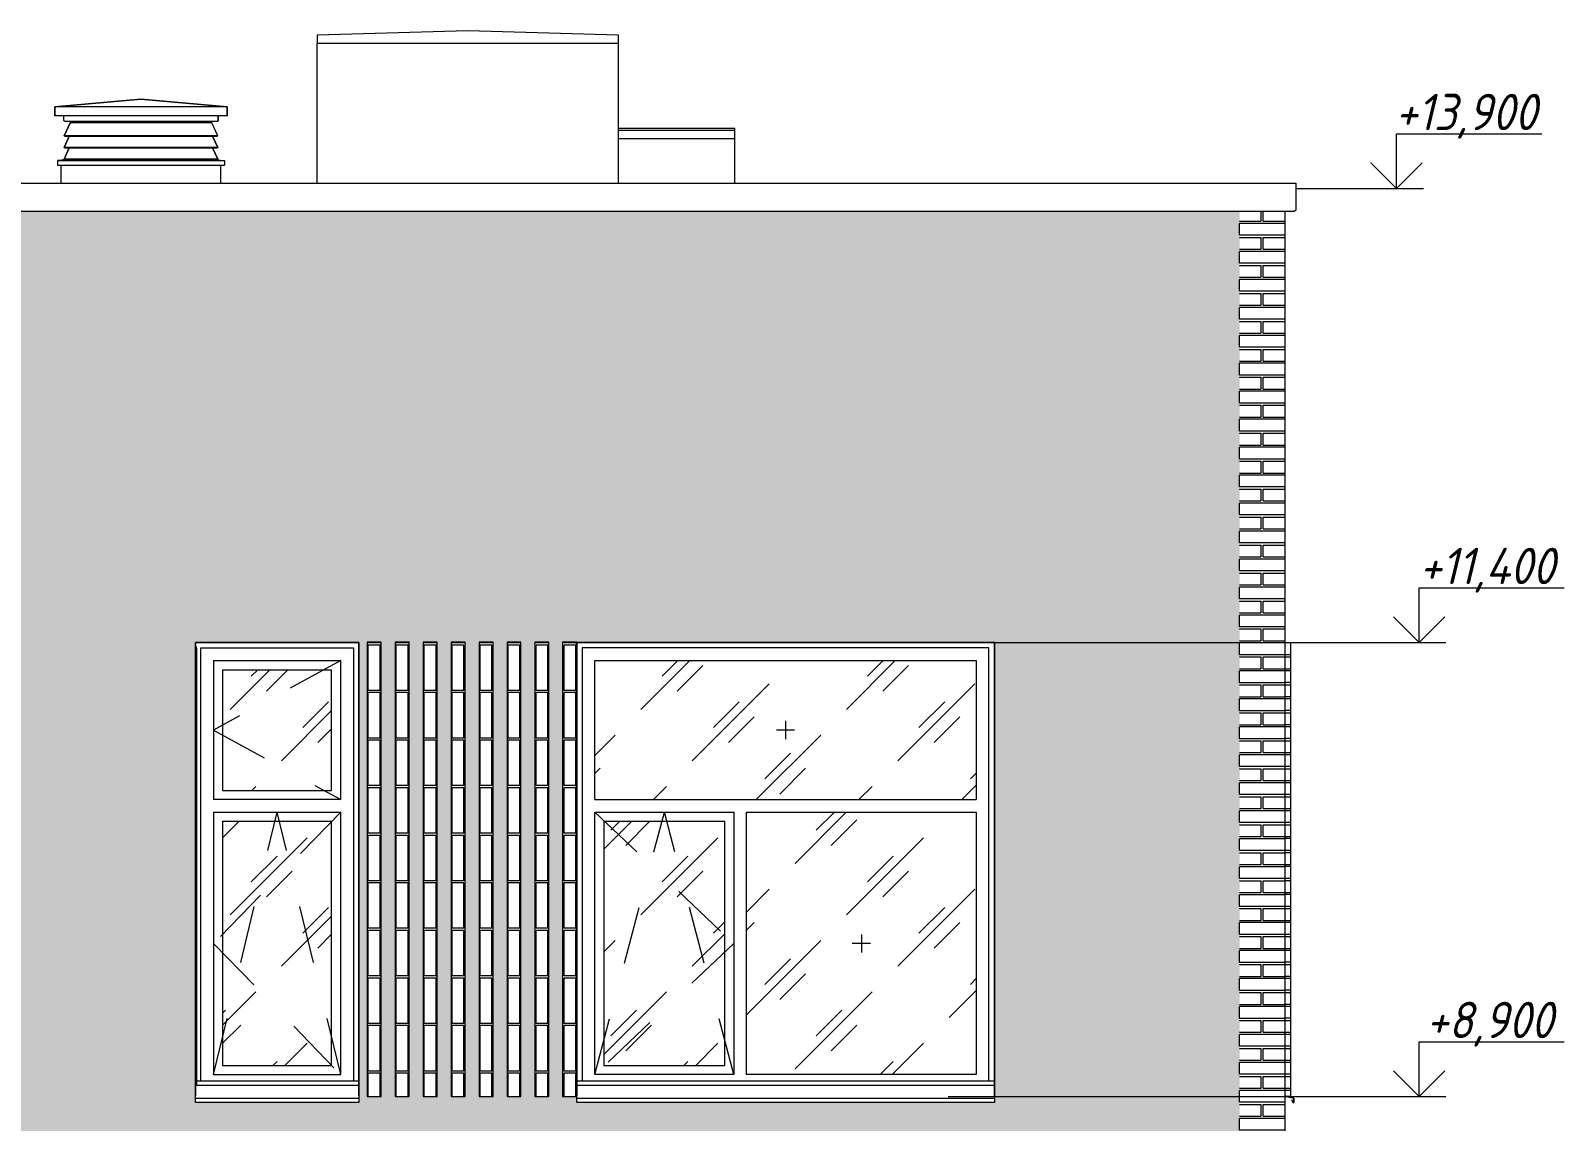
# Model space of a CAD drawing. Header units: millimetres. Extents: x 3914 to 319671, y -18248 to 19136.
# Drawn here: x 157616 to 166063, y 8763 to 14769 of the extents above; entities that cross this region are included whole.
import ezdxf

# ---------------------------------------------------------------- set-up
doc = ezdxf.new("R2010")
doc.units = ezdxf.units.MM
doc.linetypes.add('Штрих', pattern=[635, 317.5, -317.5])
for name, color, linetype, lineweight in [('A-DETL-2', 7, 'Continuous', 5), ('A-GENM', 7, 'Continuous', 9), ('A-GLAZ', 7, 'Continuous', 9), ('A-GLAZ-1', 7, 'Continuous', 5), ('A-GLAZ-2', 7, 'Штрих', 5), ('A-ROOF', 7, 'Continuous', 9), ('A-WALL', 7, 'Continuous', 5), ('A-WALL-PATT', 7, 'Continuous', 5), ('G-ANNO-DIMS', 7, 'Continuous', 9), ('G-ANNO-DIMS-1', 7, 'Continuous', 20), ('I-WALL', 7, 'Continuous', 5), ('S-BEAM', 7, 'Continuous', 9)]:
    doc.layers.add(name, color=color, linetype=linetype, lineweight=lineweight)
doc.styles.add('ISOCPEUR_I_3', font='isocpeui.ttf', dxfattribs={"width": 0.9, "height": 200})
pattern_1 = [(180, (164523.65, 8471), (-2e-14, -154), [125, -137]), (90, (164523.65, 8406), (-262, 2e-14), [65, -89]), (180, (164523.65, 8406), (-2e-14, -154), [125, -137]), (90, (164535.65, 8406), (-262, 2e-14), [65, -89]), (180, (164660.65, 8406), (-2e-14, -154), [125, -137]), (180, (164660.65, 8471), (-2e-14, -154), [125, -137]), (90, (164404.65, 8483), (-262, 2e-14), [65, -89]), (90, (164654.65, 8483), (-262, 2e-14), [65, -89]), (0, (164404.65, 8483), (0, -154), [250, -12]), (0, (164404.65, 8548), (0, -154), [250, -12])]
pattern_2 = [(45, (66990.3, 100), (-282.8427, 282.8427), [200, -600]), (45, (66790.3, 0), (-282.8427, 282.8427), [600, -200]), (45, (67190.3, -100), (-282.8427, 282.8427), [200, -600])]

# ---------------------------------------------------------------- blocks, each defined once
blk = doc.blocks.new('парапет4 - парапет-20644611-АР2_ТР1_Фасад 1-___')
at = {"layer": 'A-GENM'}
for p, q in [((89049.9, 13930), (125390, 13930)), ((125390, 13930), (125390, 13783)), ((89057, 13775.9), (125382.9, 13775.9))]:
    blk.add_line(p, q, dxfattribs=at)
blk.add_open_spline([(125390, 13783), (125390, 13782.5), (125389.9, 13781.3), (125389.4, 13780), (125388.8, 13779), (125388.3, 13778.4), (125387.7, 13777.8), (125387, 13777.2), (125386.3, 13776.8), (125385.5, 13776.4), (125384.7, 13776.1), (125383.9, 13776), (125383, 13775.9), (125382.5, 13775.9), (125382.2, 13776)], degree=3, knots=[0, 0, 0, 0, 0.1111111, 0.2222222, 0.2777778, 0.3333333, 0.3888889, 0.4444444, 0.5, 0.5555556, 0.6111111, 0.6666667, 0.7222222, 0.7777778, 0.7777778, 0.7777778, 0.7777778], dxfattribs=at)
blk.add_open_spline([(125383.9, 13776), (125383.6, 13776), (125383, 13775.9), (125382.5, 13775.9), (125382.2, 13776)], degree=3, dxfattribs=at)
blk = doc.blocks.new('Окно_СКБ_2Ст_Фрамуга сверху_БезПР - ОК-7__л__2300х2500_h__Вестибюль_ залы ДОО ДУ-V67-АР2_ТР1_Фасад 1-___')
at = {"layer": 'A-GLAZ-1'}
h = blk.add_hatch(dxfattribs=at)
h.set_pattern_fill('FP_28', color=256, style=0, pattern_type=2)
h.set_pattern_definition(pattern_2)
h.paths.add_polyline_path([(123169.8, 10535), (123630, 10535), (123630, 11300), (121530, 11300), (121530, 10535), (122365, 10535)], flags=0)
h = blk.add_hatch(dxfattribs=at)
h.set_pattern_fill('FP_27', color=256, style=0, pattern_type=2)
h.set_pattern_definition(pattern_2)
h.paths.add_polyline_path([(122245, 9070), (122245, 10415), (121580, 10415), (121580, 9070), (121637.5, 9070)], flags=0)
h = blk.add_hatch(dxfattribs=at)
h.set_pattern_fill('FP_27', color=256, style=0, pattern_type=2)
h.set_pattern_definition(pattern_2)
h.paths.add_polyline_path([(123518.2, 9020), (123630, 9020), (123630, 10465), (122365, 10465), (122365, 9020), (123169.8, 9020)], flags=0)
for p, q in [((121430, 11400), (121430, 8902.5)), ((123730, 11400), (121430, 11400)), ((121460, 11370), (121460, 8985)), ((123700, 11370), (121460, 11370)), ((123700, 8985), (123700, 11370)), ((123730, 8902.5), (123730, 11400)), ((121530, 10535), (121530, 11300)), ((121530, 11300), (123630, 11300)), ((123630, 11300), (123630, 10535)), ((121530, 10535), (123630, 10535)), ((121530, 9020), (121530, 10465)), ((121530, 10465), (122295, 10465)), ((121580, 10415), (121580, 9070)), ((121580, 10415), (122245, 10415)), ((122245, 9070), (122245, 10415)), ((122295, 10465), (122295, 9020)), ((122365, 9020), (122365, 10465)), ((122365, 10465), (123630, 10465)), ((123630, 10465), (123630, 9020)), ((121580, 9070), (122245, 9070)), ((122295, 9020), (121530, 9020)), ((123630, 9020), (122365, 9020))]:
    blk.add_line(p, q, dxfattribs=at)
at = {"layer": 'A-GLAZ-2'}
for p, q in [((122630, 10917.5), (122530, 10917.5)), ((122580, 10967.5), (122580, 10867.5)), ((121530, 9020), (121912.5, 10465)), ((121530, 10465), (122295, 9742.5)), ((122295, 9020), (121912.5, 10465)), ((122295, 9742.5), (121530, 9020)), ((123047.5, 9742.5), (122947.5, 9742.5)), ((122997.5, 9792.5), (122997.5, 9692.5))]:
    blk.add_line(p, q, dxfattribs=at)
blk = doc.blocks.new('Окно_СКБ_1Ст_БезПР - ОК-6__л__900х2500_h_ с форточкой_Вестибюль_ залы ДОО-V68-АР2_ТР1_Фасад 1-___')
at = {"layer": 'A-GLAZ-1'}
h = blk.add_hatch(dxfattribs=at)
h.set_pattern_fill('FP_27', color=256, style=0, pattern_type=2)
h.set_pattern_definition(pattern_2)
h.paths.add_polyline_path([(120080, 10585), (120080, 11250), (119480, 11250), (119480, 10585), (119722.2, 10585)], flags=0)
h = blk.add_hatch(dxfattribs=at)
h.set_pattern_fill('FP_27', color=256, style=0, pattern_type=2)
h.set_pattern_definition(pattern_2)
h.paths.add_polyline_path([(119480, 9070), (120080, 9070), (120080, 10415), (119480, 10415), (119480, 9315.3)], flags=0)
for p, q in [((119330, 11400), (119330, 8902.5)), ((120230, 11400), (119330, 11400)), ((119360, 8985), (119360, 11370)), ((119360, 11370), (120200, 11370)), ((120200, 11370), (120200, 8985)), ((120230, 8902.5), (120230, 11400)), ((119430, 11300), (119430, 10535)), ((119430, 11300), (120130, 11300)), ((119480, 11250), (119480, 10585)), ((119480, 11250), (120080, 11250)), ((120080, 10585), (120080, 11250)), ((120130, 10535), (120130, 11300)), ((119480, 10585), (120080, 10585)), ((120130, 10535), (119430, 10535)), ((119430, 10465), (119430, 9020)), ((119430, 10465), (120130, 10465)), ((119480, 10415), (119480, 9070)), ((119480, 10415), (120080, 10415)), ((120080, 9070), (120080, 10415)), ((120130, 9020), (120130, 10465)), ((119480, 9070), (120080, 9070)), ((119430, 9020), (120130, 9020))]:
    blk.add_line(p, q, dxfattribs=at)
at = {"layer": 'A-GLAZ-2'}
for p, q in [((120130, 11300), (119430, 10917.5)), ((119430, 10917.5), (120130, 10535)), ((119430, 9020), (119780, 10465)), ((120130, 10465), (119430, 9742.5)), ((120130, 9020), (119780, 10465)), ((119430, 9742.5), (120130, 9020))]:
    blk.add_line(p, q, dxfattribs=at)
blk = doc.blocks.new('ЗВ_Общее_Ламель_СКБ_Полоса - ЗВ_Общее_Ламель_СКБ_Полоса-28280620-АР2_ТР1_Фасад 1-___')
at = {"layer": 'S-BEAM'}
for p, q in [((119424.6, 14187.5), (119453.3, 14125.9)), ((119453.3, 14125.9), (119448.8, 14123.7))]:
    blk.add_line(p, q, dxfattribs=at)
blk = doc.blocks.new('ЗВ_Общее_Ламель_СКБ_Полоса - ЗВ_Общее_Ламель_СКБ_Полоса-V133-АР2_ТР1_Фасад 1-___')
at = {"layer": 'S-BEAM'}
for p, q in [((118606.7, 14125.9), (118635.4, 14187.5)), ((118611.2, 14123.7), (118606.7, 14125.9))]:
    blk.add_line(p, q, dxfattribs=at)
blk = doc.blocks.new('ЗВ_Общее_Ламель_СКБ_Полоса - ЗВ_Общее_Ламель_СКБ_Полоса-28279588-АР2_ТР1_Фасад 1-___')
at = {"layer": 'S-BEAM'}
for p, q in [((118635.4, 14187.5), (118606.7, 14125.9)), ((118606.7, 14125.9), (118611.2, 14123.7)), ((119453.3, 14125.9), (118606.7, 14125.9)), ((118611.2, 14123.7), (119448.8, 14123.7)), ((119453.3, 14125.9), (119424.6, 14187.5)), ((119448.8, 14123.7), (119453.3, 14125.9))]:
    blk.add_line(p, q, dxfattribs=at)
blk = doc.blocks.new('ЗВ_Общее_Ламель_СКБ_Полоса - ЗВ_Общее_Ламель_СКБ_Полоса-V134-АР2_ТР1_Фасад 1-___')
at = {"layer": 'S-BEAM'}
for p, q in [((118640.5, 14262.1), (118606.7, 14189.6)), ((118606.7, 14189.6), (118611.2, 14187.5)), ((119453.3, 14189.6), (118606.7, 14189.6)), ((119419.5, 14262.1), (118640.5, 14262.1)), ((119453.3, 14189.6), (119419.5, 14262.1)), ((119448.8, 14187.5), (119453.3, 14189.6)), ((118611.2, 14187.5), (119448.8, 14187.5))]:
    blk.add_line(p, q, dxfattribs=at)
blk = doc.blocks.new('ЗВ_Общее_Ламель_СКБ_Полоса - ЗВ_Общее_Ламель_СКБ_Полоса-V135-АР2_ТР1_Фасад 1-___')
at = {"layer": 'S-BEAM'}
for p, q in [((118606.7, 14189.6), (118640.5, 14262.1)), ((118611.2, 14187.5), (118606.7, 14189.6))]:
    blk.add_line(p, q, dxfattribs=at)
blk = doc.blocks.new('ЗВ_Общее_Труба профильная_СКБ - ЗВ_Общее_Труба профильная_СКБ-28280621-АР2_ТР1_Фасад 1-___')
at = {"layer": 'S-BEAM'}
blk.add_line((119455, 14276), (119455, 14300), dxfattribs=at)
at = {"layer": 'S-BEAM', "flags": 128}
blk.add_lwpolyline([(119449, 14270), (119450.3, 14270.2), (119451.6, 14270.6), (119452.7, 14271.3), (119453.7, 14272.3), (119454.4, 14273.4), (119454.8, 14274.7), (119455, 14276)], dxfattribs=at)
blk = doc.blocks.new('ЗВ_Общее_Труба профильная_СКБ - ЗВ_Общее_Труба профильная_СКБ-28279590-АР2_ТР1_Фасад 1-___')
at = {"layer": 'S-BEAM'}
for p, q in [((118605, 14276), (118605, 14300)), ((119455, 14300), (119455, 14276)), ((118611, 14270), (119449, 14270))]:
    blk.add_line(p, q, dxfattribs=at)
at = {"layer": 'S-BEAM', "flags": 128}
for points in [[(118611, 14270), (118609.7, 14270.2), (118608.4, 14270.6), (118607.3, 14271.3), (118606.3, 14272.3), (118605.6, 14273.4), (118605.2, 14274.7), (118605, 14276)], [(119455, 14276), (119454.8, 14274.7), (119454.4, 14273.4), (119453.7, 14272.3), (119452.7, 14271.3), (119451.6, 14270.6), (119450.3, 14270.2), (119449, 14270)]]:
    blk.add_lwpolyline(points, dxfattribs=at)
blk = doc.blocks.new('ЗВ_Общее_Покрывной элемент_СКБ - ЗВ_Общее_Покрывной элемент_СКБ-28280623-АР2_ТР1_Фасад 1-___')
at = {"layer": 'S-BEAM'}
for p, q in [((118555, 14350), (119030, 14391.6)), ((118555, 14300), (118555, 14350))]:
    blk.add_line(p, q, dxfattribs=at)
blk = doc.blocks.new('ЗВ_Общее_Покрывной элемент_СКБ - ЗВ_Общее_Покрывной элемент_СКБ-V136-АР2_ТР1_Фасад 1-___')
at = {"layer": 'S-BEAM'}
for p, q in [((119030, 14391.6), (119505, 14350)), ((119505, 14350), (119505, 14300))]:
    blk.add_line(p, q, dxfattribs=at)
blk = doc.blocks.new('ЗВ_Общее_Покрывной элемент_СКБ - ЗВ_Общее_Покрывной элемент_СКБ-28280624-АР2_ТР1_Фасад 1-___')
at = {"layer": 'S-BEAM'}
for p, q in [((119030, 14391.6), (118555, 14350)), ((119505, 14350), (119030, 14391.6)), ((118555, 14350), (118555, 14300)), ((119505, 14350), (118555, 14350)), ((119505, 14300), (118555, 14300)), ((119505, 14300), (119505, 14350))]:
    blk.add_line(p, q, dxfattribs=at)
blk = doc.blocks.new('ЗВ_Общее_Отлив_СКБ - ЗВ_Общее_Отлив_СКБ-28280625-АР2_ТР1_Фасад 1-___')
at = {"layer": 'S-BEAM'}
for p, q in [((118635.5, 14060), (118570, 14053.1)), ((118570, 14053.1), (119490, 14053.1)), ((118570, 14053.1), (118570, 14028.1)), ((118570, 14028.1), (119490, 14028.1)), ((119424.5, 14060), (119490, 14053.1)), ((119490, 14053.1), (119490, 14028.1))]:
    blk.add_line(p, q, dxfattribs=at)
blk = doc.blocks.new('Фахверк_Влож_Полоса верхняя - Полоса верхняя_Фахверка-V124-АР2_ТР1_Фасад 1-___')
at = {"layer": 'A-GENM'}
for p, q in [((119336, 7175), (119330, 7175)), ((119330, 7170), (119336, 7170)), ((119336, 7170), (119336, 7175))]:
    blk.add_line(p, q, dxfattribs=at)
blk = doc.blocks.new('Фахверк_Влож_Уголок - Уголок_Фахверка-V168-АР2_ТР1_Фасад 1-___')
at = {"layer": 'A-GENM'}
for p, q in [((94780, 11370), (94786, 11370)), ((94786, 11370), (94786, 8958.8))]:
    blk.add_line(p, q, dxfattribs=at)
blk = doc.blocks.new('WNW_Отлив - Отлив_металлический-V220-АР2_ТР1_Фасад 1-___')
at = {"layer": 'A-GLAZ-1'}
for p, q in [((120230, 8985), (119336, 8985)), ((120230, 8960), (119336, 8960)), ((119330, 8891), (119330, 8902.5)), ((119330, 8866), (119330, 8891)), ((119330, 8891), (120230, 8891)), ((120230, 8902.5), (120230, 8891)), ((120230, 8891), (120230, 8866)), ((120230, 8866), (119330, 8866))]:
    blk.add_line(p, q, dxfattribs=at)
blk = doc.blocks.new('WNW_Отлив - Отлив_металлический-V210-АР2_ТР1_Фасад 1-___')
at = {"layer": 'A-GLAZ-1'}
for p, q in [((99030, 4785), (96730, 4785)), ((99030, 4760), (96730, 4760)), ((96730, 4691), (96730, 4702.5)), ((96730, 4666), (96730, 4691)), ((96730, 4691), (99030, 4691)), ((99030, 4666), (96730, 4666)), ((99030, 4702.5), (99030, 4691)), ((99030, 4691), (99030, 4666))]:
    blk.add_line(p, q, dxfattribs=at)
blk = doc.blocks.new('WNW_Отлив - Отлив_металлический-V221-АР2_ТР1_Фасад 1-___')
at = {"layer": 'A-GLAZ-1'}
for p, q in [((125380, 8891), (125330, 8902.5)), ((125330, 8901.5), (125379, 8890.2)), ((125369.8, 8880.4), (125368.9, 8880.1)), ((125368.9, 8880.1), (125374, 8866)), ((125374.7, 8867), (125369.8, 8880.4)), ((125379, 8890.2), (125379, 8867)), ((125380, 8866), (125380, 8891)), ((125374, 8866), (125380, 8866)), ((125379, 8867), (125374.7, 8867))]:
    blk.add_line(p, q, dxfattribs=at)
blk = doc.blocks.new('Высотные отметки - Стрелка_Верх-17668718-АР2_ТР1_Фасад 1-___')
at = {"layer": 'G-ANNO-DIMS'}
for p, q in [((-894.2, 12000), (-1694.2, 12000)), ((-894.2, 11700), (-894.2, 12000)), ((-742.6, 11700), (-1042.6, 11700))]:
    blk.add_line(p, q, dxfattribs=at)
at = {"layer": 'G-ANNO-DIMS-1'}
for q in [(-1035.7, 11841.4), (-752.8, 11841.4)]:
    blk.add_line((-894.2, 11700), q, dxfattribs=at)

msp = doc.modelspace()

# ---------------------------------------------------------------- hatches: boundary and pattern name
at = {"layer": 'A-WALL-PATT'}
h = msp.add_hatch(dxfattribs=at)
h.set_pattern_fill('FP_21', color=256, style=0, pattern_type=2)
h.set_pattern_definition(pattern_1)
h.paths.add_polyline_path([(128303.7, 8400), (164273.7, 8400), (164273.7, 13776), (128303.7, 13774.9), (128303.7, 10879.6)], flags=0)
h.paths.add_polyline_path([(156234.4, 8866), (156223.7, 8867), (156223.7, 8900), (155173.7, 8900), (155173.7, 8866), (152873.7, 8867), (152873.7, 11400), (157123.7, 11400), (157123.7, 8866), (156771.1, 8866)], flags=0)
h.paths.add_polyline_path([(140023.7, 8866), (137323.7, 8867), (137323.7, 11400), (140023.7, 11400), (140023.7, 8867)], flags=0)
h.paths.add_polyline_path([(132516.3, 8866), (131923.7, 8867), (131923.7, 8900), (131123.7, 8900), (131123.7, 8866), (130223.7, 8867), (130223.7, 11400), (136273.7, 11400), (136273.7, 8866), (133973.7, 8867), (133973.7, 8900), (132823.7, 8900), (132823.7, 8866)], flags=0)
h.paths.add_polyline_path([(159423.7, 8866), (158523.7, 8867), (158523.7, 11400), (162923.7, 11400), (162923.7, 8866), (160623.7, 8867), (160622.7, 8900), (159423.7, 8900), (159423.7, 8867)], flags=0)
h.paths.add_polyline_path([(145508.5, 8866), (145423.7, 8867), (145423.7, 8900), (144373.7, 8900), (144373.7, 8866), (142073.7, 8867), (142073.7, 11400), (146323.7, 11400), (146323.7, 8866)], flags=0)
h.paths.add_polyline_path([(151637.6, 8866), (150823.7, 8867), (150823.7, 11400), (151723.7, 11400), (151723.7, 8866)], flags=0)
h.paths.add_polyline_path([(148123.7, 8866), (147223.7, 8867), (147223.7, 11400), (149923.7, 11400), (149923.7, 8866), (148383.1, 8866)], flags=0)
h = msp.add_hatch(dxfattribs=at)
h.set_pattern_fill('FP_21', color=256, style=0, pattern_type=2)
h.set_pattern_definition(pattern_1)
h.paths.add_polyline_path([(164423.7, 8400), (164523.7, 8400), (164523.7, 13776), (164273.7, 13776), (164273.7, 8400)], flags=0)
h = msp.add_hatch(dxfattribs=at)
h.set_pattern_fill('FP_84', color=256, style=0, pattern_type=2)
h.set_pattern_definition([(270, (134603.02, 41383.13), (154, 9e-15), [125, -137]), (180, (134668.02, 41383.13), (-3e-14, -262), [65, -89]), (270, (134668.02, 41383.13), (154, 9e-15), [125, -137]), (180, (134668.02, 41395.13), (-3e-14, -262), [65, -89]), (270, (134668.02, 41520.13), (154, 9e-15), [125, -137]), (270, (134603.02, 41520.13), (154, 9e-15), [125, -137]), (180, (134591.02, 41264.13), (-3e-14, -262), [65, -89]), (180, (134591.02, 41514.13), (-3e-14, -262), [65, -89]), (90, (134591.02, 41264.13), (154, -9e-15), [250, -12]), (90, (134526.02, 41264.13), (154, -9e-15), [250, -12])])
h.paths.add_polyline_path([(160545.7, 8900), (160545.7, 11400), (160470.7, 11400), (160470.7, 8900)], flags=0)
h.paths.add_polyline_path([(160393.7, 8900), (160393.7, 11400), (160316.7, 11400), (160316.7, 8900)], flags=0)
h.paths.add_polyline_path([(160162.7, 8900), (160239.7, 8900), (160239.7, 11400), (160162.7, 11400), (160162.7, 9315.3)], flags=0)
h.paths.add_polyline_path([(160085.7, 8900), (160085.7, 11400), (160008.7, 11400), (160008.7, 8900), (160065, 8900)], flags=0)
h.paths.add_polyline_path([(159931.7, 8900), (159931.7, 11400), (159854.7, 11400), (159854.7, 8900)], flags=0)
h.paths.add_polyline_path([(159777.7, 8900), (159777.7, 11400), (159700.7, 11400), (159700.7, 8900)], flags=0)
h.paths.add_polyline_path([(159623.7, 8900), (159623.7, 11400), (159546.7, 11400), (159546.7, 8900)], flags=0)
h.paths.add_polyline_path([(159469.7, 8900), (159469.7, 11400), (159423.7, 11400), (159423.7, 8900)], flags=0)
h.paths.add_polyline_path([(156157.1, 8900), (156157.1, 11400), (156080.1, 11400), (156080.1, 8900)], flags=0)
h.paths.add_polyline_path([(156003.1, 8900), (156003.1, 11400), (155926.1, 11400), (155926.1, 8900)], flags=0)
h.paths.add_polyline_path([(155772.1, 8900), (155849.1, 8900), (155849.1, 11400), (155772.1, 11400), (155772.1, 9315.3)], flags=0)
h.paths.add_polyline_path([(155695.1, 8900), (155695.1, 11400), (155618.1, 11400), (155618.1, 8900)], flags=0)
h.paths.add_polyline_path([(155541.1, 8900), (155541.1, 11400), (155464.1, 11400), (155464.1, 8900)], flags=0)
h.paths.add_polyline_path([(155310.1, 8900), (155387.1, 8900), (155387.1, 11400), (155310.1, 11400), (155310.1, 9315.3)], flags=0)
h.paths.add_polyline_path([(155233.1, 8900), (155233.1, 11400), (155173.7, 11400), (155173.7, 8900)], flags=0)
h.paths.add_polyline_path([(145400.7, 8900), (145423.7, 8900), (145423.7, 11400), (145400.7, 11400), (145400.7, 8902.5)], flags=0)
h.paths.add_polyline_path([(145333.7, 8900), (145333.7, 11400), (145256.7, 11400), (145256.7, 8900)], flags=0)
h.paths.add_polyline_path([(144373.7, 8900), (144409.7, 8900), (144409.7, 11400), (144373.7, 11400), (144373.7, 8902.5)], flags=0)
h.paths.add_polyline_path([(145179.7, 8900), (145179.7, 11400), (145102.7, 11400), (145102.7, 8900)], flags=0)
h.paths.add_polyline_path([(144948.7, 8900), (145025.7, 8900), (145025.7, 11400), (144948.7, 11400), (144948.7, 9315.3)], flags=0)
h.paths.add_polyline_path([(144871.7, 8900), (144871.7, 11400), (144794.7, 11400), (144794.7, 8900)], flags=0)
h.paths.add_polyline_path([(144717.7, 8900), (144717.7, 11400), (144640.7, 11400), (144640.7, 8900)], flags=0)
h.paths.add_polyline_path([(144563.7, 8900), (144563.7, 11400), (144486.7, 11400), (144486.7, 8900)], flags=0)
h.paths.add_polyline_path([(133973.7, 8900), (133973.7, 11400), (133903.4, 11400), (133903.4, 8900)], flags=0)
h.paths.add_polyline_path([(133826.4, 8900), (133826.4, 11400), (133749.4, 11400), (133749.4, 8900)], flags=0)
h.paths.add_polyline_path([(133672.4, 8900), (133672.4, 11400), (133595.4, 11400), (133595.4, 8900)], flags=0)
h.paths.add_polyline_path([(133518.4, 8900), (133518.4, 11400), (133441.4, 11400), (133441.4, 8900)], flags=0)
h.paths.add_polyline_path([(133287.4, 8900), (133364.4, 8900), (133364.4, 11400), (133287.4, 11400), (133287.4, 9315.3)], flags=0)
h.paths.add_polyline_path([(133210.4, 8900), (133210.4, 11400), (133133.4, 11400), (133133.4, 8900)], flags=0)
h.paths.add_polyline_path([(133056.4, 8900), (133056.4, 11400), (132979.4, 11400), (132979.4, 8900)], flags=0)
h.paths.add_polyline_path([(132823.7, 8900), (132902.4, 8900), (132902.4, 11400), (132823.7, 11400), (132823.7, 8902.5)], flags=0)
h = msp.add_hatch(dxfattribs=at)
h.set_pattern_fill('FP_85', color=256, style=0, pattern_type=2)
h.set_pattern_definition([(270, (162786.53, 10730.68), (154, 9e-15), [125, -137]), (180, (162851.53, 10730.68), (-3e-14, -262), [65, -89]), (270, (162851.53, 10730.68), (154, 9e-15), [125, -137]), (180, (162851.53, 10742.68), (-3e-14, -262), [65, -89]), (270, (162851.53, 10867.68), (154, 9e-15), [125, -137]), (270, (162786.53, 10867.68), (154, 9e-15), [125, -137]), (180, (162774.53, 10611.68), (-3e-14, -262), [65, -89]), (180, (162774.53, 10861.68), (-3e-14, -262), [65, -89]), (90, (162774.53, 10611.68), (154, -9e-15), [250, -12]), (90, (162709.53, 10611.68), (154, -9e-15), [250, -12])])
h.paths.add_polyline_path([(159931.7, 8900), (160008.7, 8900), (160008.7, 11401), (159931.7, 11401), (159931.7, 9315.3)], flags=0)
h.paths.add_polyline_path([(159469.7, 8900), (159546.7, 8900), (159546.7, 11401), (159469.7, 11401), (159469.7, 9315.3)], flags=0)
h.paths.add_polyline_path([(159777.7, 8900), (159854.7, 8900), (159854.7, 11401), (159777.7, 11401), (159777.7, 9315.3)], flags=0)
h.paths.add_polyline_path([(159623.7, 8900), (159700.7, 8900), (159700.7, 11401), (159623.7, 11401), (159623.7, 9315.3)], flags=0)
h.paths.add_polyline_path([(160470.7, 8900), (160470.7, 11401), (160393.7, 11401), (160393.7, 8900)], flags=0)
h.paths.add_polyline_path([(160239.7, 8900), (160316.7, 8900), (160316.7, 11401), (160239.7, 11401), (160239.7, 9315.3)], flags=0)
h.paths.add_polyline_path([(160085.7, 8900), (160162.7, 8900), (160162.7, 11401), (160085.7, 11401), (160085.7, 9315.3)], flags=0)
h.paths.add_polyline_path([(160622.7, 8900), (160622.7, 11401), (160545.7, 11401), (160545.7, 8900)], flags=0)
h = msp.add_hatch(dxfattribs=at)
h.set_pattern_fill('FP_90', color=256, style=0, pattern_type=2)
h.set_pattern_definition([(180, (163421.15, 8163.5), (-2e-14, -154), [125, -137]), (90, (163421.15, 8098.5), (-262, 2e-14), [65, -89]), (180, (163421.15, 8098.5), (-2e-14, -154), [125, -137]), (90, (163433.15, 8098.5), (-262, 2e-14), [65, -89]), (180, (163558.15, 8098.5), (-2e-14, -154), [125, -137]), (180, (163558.15, 8163.5), (-2e-14, -154), [125, -137]), (90, (163302.15, 8175.5), (-262, 2e-14), [65, -89]), (90, (163552.15, 8175.5), (-262, 2e-14), [65, -89]), (0, (163302.15, 8175.5), (0, -154), [250, -12]), (0, (163302.15, 8240.5), (0, -154), [250, -12])])
h.paths.add_polyline_path([(164523.7, 8900), (164530.2, 8900), (164523.7, 8901.5)], flags=0)
h.paths.add_polyline_path([(164534.7, 8900), (164553.7, 8900), (164553.7, 11400), (164523.7, 11400), (164523.7, 8902.5)], flags=0)

# ---------------------------------------------------------------- linework, layer by layer
at = {"layer": 'A-DETL-2'}
msp.add_line((164583.7, 13900), (164683.7, 13900), dxfattribs=at)
at = {"layer": 'A-ROOF'}
for p, q in [((160023.7, 14768.9), (159193.7, 14744)), ((159193.7, 14744), (159193.7, 14700)), ((159193.7, 14700), (160853.7, 14700)), ((160853.7, 14744), (160023.7, 14768.9)), ((160853.7, 14700), (160853.7, 14744)), ((161493.7, 14230.2), (160853.7, 14230.2)), ((161493.7, 14219), (160853.7, 14219)), ((161493.7, 14175), (161493.7, 14230.2)), ((160853.7, 14175), (161493.7, 14175))]:
    msp.add_line(p, q, dxfattribs=at)
at = {"layer": 'A-WALL'}
for p, q in [((159193.7, 13930), (159193.7, 14700)), ((160853.7, 13930), (160853.7, 14700)), ((161493.7, 13930), (161493.7, 14175)), ((157783.7, 13930), (157783.7, 14028.1)), ((158663.7, 13930), (158663.7, 14028.1)), ((164523.7, 13776), (164523.7, 8400)), ((158523.7, 8902.5), (158523.7, 11400)), ((158523.7, 11400), (159423.7, 11400)), ((159423.7, 11400), (159423.7, 8902.5)), ((160623.7, 11400), (162923.7, 11400)), ((160623.7, 8902.5), (160623.7, 11400)), ((162923.7, 11400), (162923.7, 8902.5))]:
    msp.add_line(p, q, dxfattribs=at)
at = {"layer": 'G-ANNO-DIMS'}
for p, q in [((164646.7, 13900), (165137.9, 13900)), ((162824.1, 11400), (165262.5, 11400)), ((162668.6, 8900), (165262.6, 8900))]:
    msp.add_line(p, q, dxfattribs=at)
at = {"layer": 'I-WALL'}
for p, q in [((159546.7, 11401), (159469.7, 11401)), ((159469.7, 11401), (159469.7, 8900)), ((159546.7, 8900), (159546.7, 11401)), ((159700.7, 11401), (159623.7, 11401)), ((159623.7, 11401), (159623.7, 8900)), ((159700.7, 8900), (159700.7, 11401)), ((159854.7, 11401), (159777.7, 11401)), ((159777.7, 11401), (159777.7, 8900)), ((159854.7, 8900), (159854.7, 11401)), ((160008.7, 11401), (159931.7, 11401)), ((159931.7, 11401), (159931.7, 8900)), ((160008.7, 8900), (160008.7, 11401)), ((160162.7, 11401), (160085.7, 11401)), ((160085.7, 11401), (160085.7, 8900)), ((160162.7, 8900), (160162.7, 11401)), ((160316.7, 11401), (160239.7, 11401)), ((160239.7, 11401), (160239.7, 8900)), ((160316.7, 8900), (160316.7, 11401)), ((160470.7, 11401), (160393.7, 11401)), ((160393.7, 11401), (160393.7, 8900)), ((160470.7, 8900), (160470.7, 11401)), ((160622.7, 11401), (160545.7, 11401)), ((160545.7, 11401), (160545.7, 8900)), ((160622.7, 8900), (160622.7, 11401)), ((164523.7, 11400), (164553.7, 11400)), ((164553.7, 11400), (164553.7, 8900)), ((159469.7, 8900), (159546.7, 8900)), ((159623.7, 8900), (159700.7, 8900)), ((159777.7, 8900), (159854.7, 8900)), ((159931.7, 8900), (160008.7, 8900)), ((160085.7, 8900), (160162.7, 8900)), ((160239.7, 8900), (160316.7, 8900)), ((160393.7, 8900), (160470.7, 8900)), ((160545.7, 8900), (160622.7, 8900)), ((164530.2, 8900), (164523.7, 8900)), ((164553.7, 8900), (164534.7, 8900))]:
    msp.add_line(p, q, dxfattribs=at)

# ---------------------------------------------------------------- block references
at = {"layer": 'A-GENM'}
for name, p in [('парапет4 - парапет-20644611-АР2_ТР1_Фасад 1-___', (39193.7, 0)), ('Фахверк_Влож_Полоса верхняя - Полоса верхняя_Фахверка-V124-АР2_ТР1_Фасад 1-___', (39193.7, 4200)), ('Фахверк_Влож_Уголок - Уголок_Фахверка-V168-АР2_ТР1_Фасад 1-___', (63743.7, 0))]:
    msp.add_blockref(name, p, dxfattribs=at)
at = {"layer": 'A-GLAZ'}
for name, p in [('Окно_СКБ_1Ст_БезПР - ОК-6__л__900х2500_h_ с форточкой_Вестибюль_ залы ДОО-V68-АР2_ТР1_Фасад 1-___', (39193.7, 0)), ('Окно_СКБ_2Ст_Фрамуга сверху_БезПР - ОК-7__л__2300х2500_h__Вестибюль_ залы ДОО ДУ-V67-АР2_ТР1_Фасад 1-___', (39193.7, 0)), ('WNW_Отлив - Отлив_металлический-V220-АР2_ТР1_Фасад 1-___', (39193.7, 0)), ('WNW_Отлив - Отлив_металлический-V210-АР2_ТР1_Фасад 1-___', (63893.7, 4200)), ('WNW_Отлив - Отлив_металлический-V221-АР2_ТР1_Фасад 1-___', (39193.7, 0))]:
    msp.add_blockref(name, p, dxfattribs=at)
at = {"layer": 'G-ANNO-DIMS', "extrusion": (0, 0, -1)}
for p in [(-164243.7, 2200), (-164368.3, -300), (-164368.3, -2800)]:
    msp.add_blockref('Высотные отметки - Стрелка_Верх-17668718-АР2_ТР1_Фасад 1-___', p, dxfattribs=at)
at = {"layer": 'S-BEAM'}
for name, p in [('ЗВ_Общее_Покрывной элемент_СКБ - ЗВ_Общее_Покрывной элемент_СКБ-28280623-АР2_ТР1_Фасад 1-___', (39193.7, 0)), ('ЗВ_Общее_Покрывной элемент_СКБ - ЗВ_Общее_Покрывной элемент_СКБ-28280624-АР2_ТР1_Фасад 1-___', (39193.7, 0)), ('ЗВ_Общее_Покрывной элемент_СКБ - ЗВ_Общее_Покрывной элемент_СКБ-V136-АР2_ТР1_Фасад 1-___', (39193.7, 0)), ('ЗВ_Общее_Труба профильная_СКБ - ЗВ_Общее_Труба профильная_СКБ-28279590-АР2_ТР1_Фасад 1-___', (39193.7, 0)), ('ЗВ_Общее_Труба профильная_СКБ - ЗВ_Общее_Труба профильная_СКБ-28280621-АР2_ТР1_Фасад 1-___', (39193.7, 0)), ('ЗВ_Общее_Ламель_СКБ_Полоса - ЗВ_Общее_Ламель_СКБ_Полоса-V134-АР2_ТР1_Фасад 1-___', (39193.7, 0)), ('ЗВ_Общее_Ламель_СКБ_Полоса - ЗВ_Общее_Ламель_СКБ_Полоса-V135-АР2_ТР1_Фасад 1-___', (39193.7, 0)), ('ЗВ_Общее_Ламель_СКБ_Полоса - ЗВ_Общее_Ламель_СКБ_Полоса-V133-АР2_ТР1_Фасад 1-___', (39193.7, 0)), ('ЗВ_Общее_Ламель_СКБ_Полоса - ЗВ_Общее_Ламель_СКБ_Полоса-28279588-АР2_ТР1_Фасад 1-___', (39193.7, 0)), ('ЗВ_Общее_Ламель_СКБ_Полоса - ЗВ_Общее_Ламель_СКБ_Полоса-V133-АР2_ТР1_Фасад 1-___', (39193.7, -63.7)), ('ЗВ_Общее_Ламель_СКБ_Полоса - ЗВ_Общее_Ламель_СКБ_Полоса-28279588-АР2_ТР1_Фасад 1-___', (39193.7, -63.7)), ('ЗВ_Общее_Ламель_СКБ_Полоса - ЗВ_Общее_Ламель_СКБ_Полоса-28280620-АР2_ТР1_Фасад 1-___', (39193.7, 0)), ('ЗВ_Общее_Ламель_СКБ_Полоса - ЗВ_Общее_Ламель_СКБ_Полоса-28280620-АР2_ТР1_Фасад 1-___', (39193.7, -63.7)), ('ЗВ_Общее_Отлив_СКБ - ЗВ_Общее_Отлив_СКБ-28280625-АР2_ТР1_Фасад 1-___', (39193.7, 0))]:
    msp.add_blockref(name, p, dxfattribs=at)

# ---------------------------------------------------------------- texts
at = {"layer": 'G-ANNO-DIMS', "char_height": 200, "attachment_point": 1, "line_spacing_factor": 1.149209, "style": 'ISOCPEUR_I_3'}
for s, insert, width in [('+13,900', (165131.5, 14421.3), 951.33), ('+11,400', (165264.1, 11921.3), 932.208), ('+8,900', (165302, 9421.3), 841.377)]:
    msp.add_mtext(s, dxfattribs=dict(at, insert=insert, width=width))

doc.saveas('drawing.dxf')
